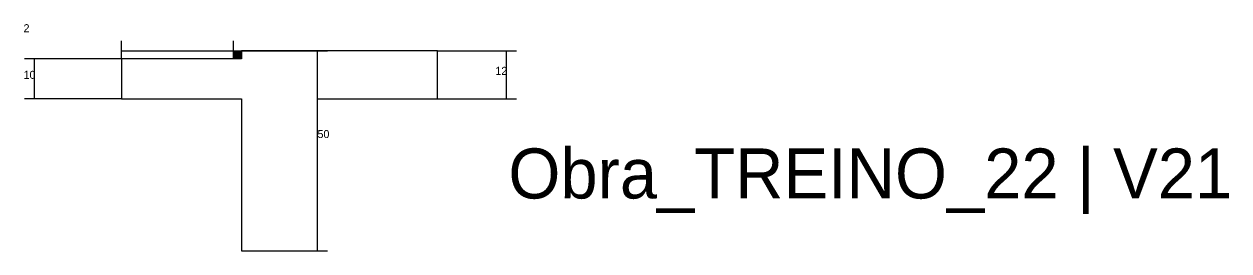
# Model space of a CAD drawing. Header units: metres. Extents: x -2848 to 21926, y -45195 to 1016.
# Drawn here: x 4558 to 5160, y -34236 to -34123 of the extents above; entities that cross this region are included whole.
import ezdxf

# ---------------------------------------------------------------- set-up
doc = ezdxf.new("R2010")
doc.units = ezdxf.units.M
for name, color, linetype in [('CONCRETO', 251, 'Continuous'), ('COTA', 241, 'Continuous'), ('Cota Seção (2x)', 4, 'Continuous'), ('Hachura', 253, 'Continuous'), ('LABEL_ID', 3, 'Continuous'), ('Painéis', 200, 'Continuous')]:
    doc.layers.add(name, color=color, linetype=linetype)

msp = doc.modelspace()

# ---------------------------------------------------------------- hatches: boundary and pattern name
at = {"layer": 'Hachura'}
h = msp.add_hatch(color=8, dxfattribs=at)
h.dxf.hatch_style = 1
h.paths.add_polyline_path([(4662.6, -34136.2), (4666.6, -34136.2), (4666.6, -34136.2), (4666.6, -34140.2), (4666.6, -34140.2), (4662.6, -34140.2), (4662.6, -34140.2), (4662.6, -34136.2)])

# ---------------------------------------------------------------- linework, layer by layer
at = {"layer": 'CONCRETO'}
for points in [[(4666.6, -34140.2), (4606.6, -34140.2), (4606.6, -34160.2), (4666.6, -34160.2), (4666.6, -34236.2), (4704.6, -34236.2), (4704.6, -34170.2), (4704.6, -34160.2), (4764.6, -34160.2)], [(4764.6, -34160.2), (4764.6, -34136.2), (4666.6, -34136.2)]]:
    msp.add_lwpolyline(points, dxfattribs=at)
at = {"layer": 'COTA'}
for p, q in [((4606.6, -34140.2), (4606.6, -34131.2)), ((4662.6, -34136.2), (4662.6, -34131.2)), ((4606.6, -34140.2), (4558.2, -34140.2)), ((4563.2, -34160.2), (4563.2, -34140.2)), ((4606.6, -34136.2), (4662.6, -34136.2)), ((4764.6, -34136.2), (4804, -34136.2)), ((4799, -34160.2), (4799, -34136.2)), ((4606.6, -34160.2), (4558.2, -34160.2)), ((4764.6, -34160.2), (4804, -34160.2))]:
    msp.add_line(p, q, dxfattribs=at)
at = {"layer": 'Cota Seção (2x)'}
for p, q in [((4666.6, -34136.2), (4709.6, -34136.2)), ((4704.6, -34236.2), (4704.6, -34136.2)), ((4666.6, -34236.2), (4709.6, -34236.2))]:
    msp.add_line(p, q, dxfattribs=at)
at = {"layer": 'Painéis'}
msp.add_lwpolyline([(4662.6, -34136.2), (4666.6, -34136.2), (4666.6, -34140.2), (4662.6, -34140.2)], close=True, dxfattribs=at)

# ---------------------------------------------------------------- texts
at = {"layer": 'COTA'}
for s, p in [('2', (4557.7, -34126.9)), ('10', (4557.7, -34150.2)), ('12', (4793.5, -34148.2))]:
    msp.add_text(s, height=4, dxfattribs=at).set_placement(p)
at = {"layer": 'Cota Seção (2x)'}
msp.add_text('50', height=4, dxfattribs=at).set_placement((4704.6, -34179.8))
at = {"layer": 'LABEL_ID'}
msp.add_text('Obra_TREINO_22 | V21', height=25, dxfattribs=at).set_placement((4800, -34210))

doc.saveas('drawing.dxf')
